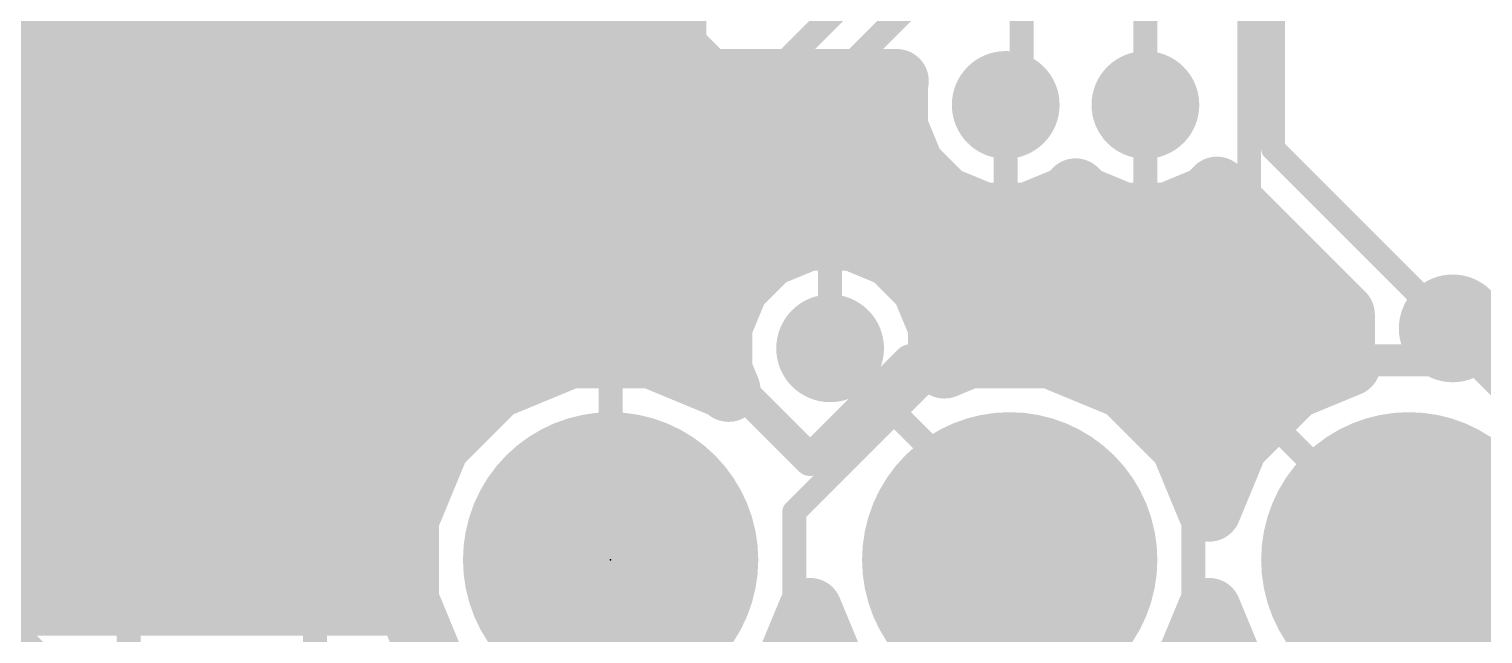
# Model space of a CAD drawing. Extents: x 0.5 to 37.4, y 3.1 to 45.2.
# Drawn here: x 15.35 to 24.6, y 11.59 to 15.44 of the extents above; entities that cross this region are included whole.
import ezdxf

# ---------------------------------------------------------------- set-up
doc = ezdxf.new("R2010")
doc.units = 0
for name, color, linetype in [('1', 22, 'CONTINUOUS'), ('121', 253, 'CONTINUOUS'), ('16', 175, 'CONTINUOUS'), ('17', 82, 'CONTINUOUS'), ('18', 82, 'CONTINUOUS'), ('21', 253, 'CONTINUOUS'), ('23', 7, 'CONTINUOUS'), ('51', 253, 'CONTINUOUS')]:
    doc.layers.add(name, color=color, linetype=linetype)

# ---------------------------------------------------------------- blocks, each defined once
blk = doc.blocks.new('RECT')
blk.add_solid([(-0.5, -0.5), (0.5, -0.5), (-0.5, 0.5), (0.5, 0.5)])
blk = doc.blocks.new('ROUNDP')
at = {"const_width": 0.5}
blk.add_lwpolyline([(0, -0.25, 1), (0, 0.25, 1), (0, -0.25)], format="xyb", dxfattribs=at)
blk = doc.blocks.new('ROUNDV')
at = {"const_width": 0.5}
blk.add_lwpolyline([(0, -0.25, 1), (0, 0.25, 1), (0, -0.25)], format="xyb", dxfattribs=at)

msp = doc.modelspace()

# ---------------------------------------------------------------- linework, layer by layer
at = {"layer": '1'}
for points, const_width in [([(19.4564, 16.9164), (19.4564, 15.3213)], 0.4064), ([(21.6662, 15.0622), (21.6662, 16.2052)], 0.1524), ([(22.4536, 14.9606), (22.4536, 16.2052)], 0.1524), ([(23.2664, 14.6812), (23.2664, 16.2052)], 0.1524), ([(7.1152, 15.4432), (19.4564, 15.4432)], 0.4064), ([(19.4564, 15.3213), (19.6647, 15.113)], 0.4064), ([(19.6647, 15.113), (20.8717, 15.113)], 0.4064), ([(20.8717, 15.113), (20.8661, 15.0995)], 0.4064), ([(20.8661, 15.0995), (20.8661, 14.8217)], 0.4064), ([(14.4477, 15.0368), (20.8661, 15.0368)], 0.4064), ([(21.5646, 14.9606), (21.6662, 15.0622)], 0.1524), ([(20.8661, 14.8217), (20.9724, 14.5649)], 0.4064), ([(14.9611, 14.6304), (20.9453, 14.6304)], 0.4064), ([(20.9724, 14.5649), (21.1689, 14.3684)], 0.4064), ([(24.4094, 13.5382), (23.2664, 14.6812)], 0.1524), ([(21.9603, 14.3684), (22.0091, 14.4173)], 0.4064), ([(22.0091, 14.4173), (22.0579, 14.3684)], 0.4064), ([(22.8493, 14.3684), (22.9089, 14.4281)], 0.4064), ([(22.9089, 14.4281), (23.7109, 13.626)], 0.4064), ([(21.1689, 14.3684), (21.4257, 14.2621)], 0.4064), ([(21.7035, 14.2621), (21.9603, 14.3684)], 0.4064), ([(22.0579, 14.3684), (22.3147, 14.2621)], 0.4064), ([(22.5925, 14.2621), (22.8493, 14.3684)], 0.4064), ([(21.4257, 14.2621), (21.7035, 14.2621)], 0.4064), ([(22.3147, 14.2621), (22.5925, 14.2621)], 0.4064), ([(15.1295, 14.224), (23.1129, 14.224)], 0.4064), ([(20.3081, 14.1097), (20.0513, 14.0034)], 0.4064), ([(20.5859, 14.1097), (20.3081, 14.1097)], 0.4064), ([(20.8427, 14.0034), (20.5859, 14.1097)], 0.4064), ([(20.0513, 14.0034), (19.8548, 13.8069)], 0.4064), ([(21.0392, 13.8069), (20.8427, 14.0034)], 0.4064), ([(15.1384, 13.8176), (19.8656, 13.8176)], 0.4064), ([(19.8548, 13.8069), (19.7485, 13.5501)], 0.4064), ([(21.0284, 13.8176), (23.5193, 13.8176)], 0.4064), ([(21.1455, 13.5501), (21.0392, 13.8069)], 0.4064), ([(23.7109, 13.626), (23.7109, 13.3993)], 0.4064), ([(19.7485, 13.5501), (19.7485, 13.2723)], 0.4064), ([(21.1455, 13.3234), (21.1455, 13.5501)], 0.4064), ([(15.0032, 13.4112), (19.7485, 13.4112)], 0.4064), ([(21.1455, 13.4112), (23.7109, 13.4112)], 0.4064), ([(23.7109, 13.3993), (23.7483, 13.309)], 0.4064), ([(18.7923, 13.3604), (18.3162, 13.1632)], 0.4064), ([(19.3077, 13.3604), (18.7923, 13.3604)], 0.4064), ([(19.7838, 13.1632), (19.3077, 13.3604)], 0.4064), ([(21.174, 13.2948), (21.1455, 13.3234)], 0.4064), ([(21.3323, 13.3604), (21.174, 13.2948)], 0.4064), ([(21.8477, 13.3604), (21.3323, 13.3604)], 0.4064), ([(22.3238, 13.1632), (21.8477, 13.3604)], 0.4064), ([(23.7483, 13.309), (23.3962, 13.1632)], 0.4064), ([(19.7485, 13.2723), (19.8007, 13.1463)], 0.4064), ([(21.59, 12.2682), (20.447, 13.4112)], 0.1524), ([(18.3162, 13.1632), (17.9518, 12.7988)], 0.4064), ([(19.8007, 13.1463), (19.7838, 13.1632)], 0.4064), ([(22.6882, 12.7988), (22.3238, 13.1632)], 0.4064), ([(23.3962, 13.1632), (23.0318, 12.7988)], 0.4064), ([(14.6572, 13.0048), (18.1578, 13.0048)], 0.4064), ([(22.4822, 13.0048), (23.2378, 13.0048)], 0.4064), ([(17.9518, 12.7988), (17.7546, 12.3227)], 0.4064), ([(22.86, 12.384), (22.6882, 12.7988)], 0.4064), ([(23.0318, 12.7988), (22.86, 12.384)], 0.4064), ([(7.0136, 12.5984), (17.8688, 12.5984)], 0.4064), ([(22.7712, 12.5984), (22.9488, 12.5984)], 0.4064), ([(17.7546, 12.3227), (17.7546, 11.8073)], 0.4064), ([(14.8604, 12.192), (17.7546, 12.192)], 0.4064), ([(21.59, 12.065), (21.59, 12.2682)], 0.1524), ([(15.0874, 11.7856), (17.7636, 11.7856)], 0.4064), ([(17.7546, 11.8073), (17.9518, 11.3312)], 0.4064), ([(20.1482, 11.3312), (20.32, 11.746)], 0.4064), ([(20.32, 11.746), (20.4918, 11.3312)], 0.4064), ([(22.6882, 11.3312), (22.86, 11.746)], 0.4064), ([(22.86, 11.746), (23.0318, 11.3312)], 0.4064)]:
    msp.add_lwpolyline(points, dxfattribs=dict(at, const_width=const_width))
for points, const_width in [([(19.4564, 15.3416, 1), (19.4564, 15.5448)], 0.2032), ([(19.5282, 15.3931, 1), (19.3846, 15.2495)], 0.2032), ([(19.3548, 15.3213, 1), (19.558, 15.3213)], 0.2032), ([(19.6647, 15.2146, 1), (19.6647, 15.0114)], 0.2032), ([(19.5929, 15.0412, 1), (19.7365, 15.1848)], 0.2032), ([(20.9677, 15.0995, 1), (20.7645, 15.0995)], 0.2032), ([(20.9655, 15.0741, 1), (20.7778, 15.1519)], 0.2032), ([(20.8717, 15.0114, 1), (20.8717, 15.2146)], 0.2032), ([(20.7722, 15.1384, 1), (20.96, 15.0606)], 0.2032), ([(20.8661, 14.9352, 1), (20.8661, 15.1384)], 0.2032), ([(21.6281, 15.0622, 1), (21.7043, 15.0622)], 0.0762), ([(21.6931, 15.0353, 1), (21.6393, 15.0891)], 0.0762), ([(20.96, 14.8605, 1), (20.7722, 14.7828)], 0.2032), ([(21.5377, 14.9875, 1), (21.5915, 14.9337)], 0.0762), ([(22.4155, 14.9606, 1), (22.4917, 14.9606)], 0.0762), ([(20.7645, 14.8217, 1), (20.9677, 14.8217)], 0.2032), ([(20.9453, 14.5288, 1), (20.9453, 14.732)], 0.2032), ([(21.0443, 14.6368, 1), (20.9006, 14.4931)], 0.2032), ([(23.2283, 14.6812, 1), (23.3045, 14.6812)], 0.0762), ([(23.2933, 14.7081, 1), (23.2395, 14.6543)], 0.0762), ([(20.8786, 14.5261, 1), (21.0663, 14.6038)], 0.2032), ([(22.0809, 14.4891, 1), (21.9373, 14.3454)], 0.2032), ([(22.0809, 14.3454, 1), (21.9373, 14.4891)], 0.2032), ([(22.9807, 14.4999, 1), (22.837, 14.3562)], 0.2032), ([(22.9807, 14.3562, 1), (22.837, 14.4999)], 0.2032), ([(21.2078, 14.4623, 1), (21.1301, 14.2746)], 0.2032), ([(21.0971, 14.2966, 1), (21.2408, 14.4403)], 0.2032), ([(21.8884, 14.4403, 1), (22.0321, 14.2966)], 0.2032), ([(21.9991, 14.2746, 1), (21.9214, 14.4623)], 0.2032), ([(22.0968, 14.4623, 1), (22.0191, 14.2746)], 0.2032), ([(21.9861, 14.2966, 1), (22.1298, 14.4403)], 0.2032), ([(22.7774, 14.4403, 1), (22.9211, 14.2966)], 0.2032), ([(22.8881, 14.2746, 1), (22.8104, 14.4623)], 0.2032), ([(21.4257, 14.3637, 1), (21.4257, 14.1605)], 0.2032), ([(21.3868, 14.1682, 1), (21.4645, 14.356)], 0.2032), ([(21.6647, 14.356, 1), (21.7424, 14.1682)], 0.2032), ([(21.7035, 14.1605, 1), (21.7035, 14.3637)], 0.2032), ([(22.3147, 14.3637, 1), (22.3147, 14.1605)], 0.2032), ([(22.2758, 14.1682, 1), (22.3535, 14.356)], 0.2032), ([(22.5537, 14.356, 1), (22.6314, 14.1682)], 0.2032), ([(22.5925, 14.1605, 1), (22.5925, 14.3637)], 0.2032), ([(23.1129, 14.1224, 1), (23.1129, 14.3256)], 0.2032), ([(20.3081, 14.2113, 1), (20.3081, 14.0081)], 0.2032), ([(20.3469, 14.0158, 1), (20.2692, 14.2036)], 0.2032), ([(20.6248, 14.2036, 1), (20.5471, 14.0158)], 0.2032), ([(20.5859, 14.0081, 1), (20.5859, 14.2113)], 0.2032), ([(20.0125, 14.0972, 1), (20.0902, 13.9095)], 0.2032), ([(20.1232, 13.9315, 1), (19.9795, 14.0752)], 0.2032), ([(20.9145, 14.0752, 1), (20.7708, 13.9315)], 0.2032), ([(20.8038, 13.9095, 1), (20.8815, 14.0972)], 0.2032), ([(19.783, 13.8787, 1), (19.9267, 13.735)], 0.2032), ([(19.9487, 13.768, 1), (19.761, 13.8457)], 0.2032), ([(19.8656, 13.716, 1), (19.8656, 13.9192)], 0.2032), ([(21.0284, 13.9192, 1), (21.0284, 13.716)], 0.2032), ([(21.133, 13.8457, 1), (20.9453, 13.768)], 0.2032), ([(20.9673, 13.735, 1), (21.111, 13.8787)], 0.2032), ([(23.5193, 13.716, 1), (23.5193, 13.9192)], 0.2032), ([(23.8125, 13.626, 1), (23.6093, 13.626)], 0.2032), ([(23.6391, 13.5542, 1), (23.7827, 13.6979)], 0.2032), ([(19.8501, 13.5501, 1), (19.6469, 13.5501)], 0.2032), ([(21.2471, 13.5501, 1), (21.0439, 13.5501)], 0.2032), ([(19.6546, 13.589, 1), (19.8424, 13.5113)], 0.2032), ([(19.7485, 13.3096, 1), (19.7485, 13.5128)], 0.2032), ([(21.1455, 13.5128, 1), (21.1455, 13.3096)], 0.2032), ([(21.0516, 13.5113, 1), (21.2394, 13.589)], 0.2032), ([(23.8048, 13.4381, 1), (23.617, 13.3604)], 0.2032), ([(23.7109, 13.3096, 1), (23.7109, 13.5128)], 0.2032), ([(24.3825, 13.5113, 1), (24.4363, 13.5651)], 0.0762), ([(18.7923, 13.462, 1), (18.7923, 13.2588)], 0.2032), ([(18.8312, 13.2665, 1), (18.7534, 13.4543)], 0.2032), ([(19.3466, 13.4543, 1), (19.2688, 13.2665)], 0.2032), ([(19.3077, 13.2588, 1), (19.3077, 13.462)], 0.2032), ([(21.2173, 13.3952, 1), (21.0737, 13.2515)], 0.2032), ([(21.3323, 13.462, 1), (21.3323, 13.2588)], 0.2032), ([(21.3712, 13.2665, 1), (21.2934, 13.4543)], 0.2032), ([(21.8866, 13.4543, 1), (21.8088, 13.2665)], 0.2032), ([(21.8477, 13.2588, 1), (21.8477, 13.462)], 0.2032), ([(23.7872, 13.2151, 1), (23.7094, 13.4029)], 0.2032), ([(19.8424, 13.3111, 1), (19.6546, 13.2334)], 0.2032), ([(20.4739, 13.4381, 1), (20.4201, 13.3843)], 0.0762), ([(21.0439, 13.3234, 1), (21.2471, 13.3234)], 0.2032), ([(21.1351, 13.3887, 1), (21.2129, 13.201)], 0.2032), ([(21.1022, 13.223, 1), (21.2459, 13.3667)], 0.2032), ([(23.6093, 13.3993, 1), (23.8125, 13.3993)], 0.2032), ([(23.6544, 13.2701, 1), (23.8421, 13.3479)], 0.2032), ([(18.2773, 13.2571, 1), (18.3551, 13.0693)], 0.2032), ([(18.3881, 13.0913, 1), (18.2444, 13.235)], 0.2032), ([(19.6469, 13.2723, 1), (19.8501, 13.2723)], 0.2032), ([(19.8556, 13.235, 1), (19.7119, 13.0913)], 0.2032), ([(19.7449, 13.0693, 1), (19.8227, 13.2571)], 0.2032), ([(22.3956, 13.235, 1), (22.2519, 13.0913)], 0.2032), ([(22.2849, 13.0693, 1), (22.3627, 13.2571)], 0.2032), ([(23.3573, 13.2571, 1), (23.4351, 13.0693)], 0.2032), ([(23.4681, 13.0913, 1), (23.3244, 13.235)], 0.2032), ([(19.7068, 13.1074, 1), (19.8945, 13.1852)], 0.2032), ([(19.7288, 13.0744, 1), (19.8725, 13.2181)], 0.2032), ([(18.1578, 12.9032, 1), (18.1578, 13.1064)], 0.2032), ([(22.4822, 13.1064, 1), (22.4822, 12.9032)], 0.2032), ([(23.2378, 12.9032, 1), (23.2378, 13.1064)], 0.2032), ([(17.88, 12.8706, 1), (18.0237, 12.7269)], 0.2032), ([(18.0457, 12.7599, 1), (17.8579, 12.8377)], 0.2032), ([(22.7821, 12.8377, 1), (22.5943, 12.7599)], 0.2032), ([(22.6163, 12.7269, 1), (22.76, 12.8706)], 0.2032), ([(22.96, 12.8706, 1), (23.1037, 12.7269)], 0.2032), ([(23.1257, 12.7599, 1), (22.9379, 12.8377)], 0.2032), ([(17.8688, 12.4968, 1), (17.8688, 12.7)], 0.2032), ([(22.7712, 12.7, 1), (22.7712, 12.4968)], 0.2032), ([(22.9488, 12.4968, 1), (22.9488, 12.7)], 0.2032), ([(17.8562, 12.3227, 1), (17.653, 12.3227)], 0.2032), ([(22.7661, 12.4229, 1), (22.9539, 12.3451)], 0.2032), ([(22.7661, 12.3451, 1), (22.9539, 12.4229)], 0.2032), ([(17.6607, 12.3616, 1), (17.8485, 12.2838)], 0.2032), ([(17.7546, 12.0904, 1), (17.7546, 12.2936)], 0.2032), ([(21.6281, 12.2682, 1), (21.5519, 12.2682)], 0.0762), ([(21.5631, 12.2413, 1), (21.6169, 12.2951)], 0.0762), ([(21.5519, 12.065, 1), (21.6281, 12.065)], 0.0762), ([(17.8485, 11.8462, 1), (17.6607, 11.7684)], 0.2032), ([(17.7636, 11.684, 1), (17.7636, 11.8872)], 0.2032), ([(20.4139, 11.7849, 1), (20.2261, 11.7071)], 0.2032), ([(20.4139, 11.7071, 1), (20.2261, 11.7849)], 0.2032), ([(22.9539, 11.7849, 1), (22.7661, 11.7071)], 0.2032), ([(22.9539, 11.7071, 1), (22.7661, 11.7849)], 0.2032), ([(17.653, 11.8073, 1), (17.8562, 11.8073)], 0.2032)]:
    msp.add_lwpolyline(points, format="xyb", dxfattribs=dict(at, const_width=const_width))
at = {"layer": '121', "const_width": 0.1524}
for points in [[(15.9195, 13.7605), (15.9195, 15.54)], [(16.8092, 15.54), (17.1058, 15.2434)], [(17.6969, 15.54), (17.6969, 14.6502)], [(17.1058, 15.2434), (17.1058, 14.6502)], [(17.6969, 14.6502), (18.2901, 14.9468)], [(18.2901, 14.9468), (18.5867, 14.9468)], [(18.5867, 14.9468), (18.8833, 14.6502)], [(17.1058, 14.6502), (16.8092, 14.3536)], [(18.8833, 14.6502), (18.8833, 14.057)], [(16.8092, 14.3536), (15.9195, 14.3536)], [(16.5126, 14.3536), (17.1058, 13.7605)], [(17.9935, 13.7605), (17.6969, 14.057)], [(18.8833, 14.057), (18.5867, 13.7605)], [(18.5867, 13.7605), (17.9935, 13.7605)], [(15.983, 12.5655), (16.5761, 13.1587)], [(16.5761, 13.1587), (17.1693, 12.5655)], [(15.983, 11.3792), (15.983, 12.5655)], [(17.1693, 12.5655), (17.1693, 11.3792)], [(15.983, 12.269), (17.1693, 12.269)]]:
    msp.add_lwpolyline(points, dxfattribs=at)
at = {"layer": '121', "const_width": 0.0762}
for points in [[(17.1439, 15.2434, 1), (17.0677, 15.2434)], [(17.0789, 15.2164, 1), (17.1327, 15.2703)], [(18.2901, 14.9849, 1), (18.2901, 14.9087)], [(18.3071, 14.9127, 1), (18.2731, 14.9809)], [(18.6136, 14.9737, 1), (18.5598, 14.9199)], [(18.5867, 14.9087, 1), (18.5867, 14.9849)], [(17.1327, 14.6233, 1), (17.0789, 14.6772)], [(17.6799, 14.6843, 1), (17.714, 14.6161)], [(18.9214, 14.6502, 1), (18.8452, 14.6502)], [(18.8563, 14.6233, 1), (18.9102, 14.6772)], [(17.0677, 14.6502, 1), (17.1439, 14.6502)], [(17.6588, 14.6502, 1), (17.735, 14.6502)], [(15.9195, 14.3917, 1), (15.9195, 14.3155)], [(16.5396, 14.3806, 1), (16.4857, 14.3267)], [(16.7823, 14.3806, 1), (16.8362, 14.3267)], [(16.8092, 14.3155, 1), (16.8092, 14.3917)], [(17.7239, 14.084, 1), (17.67, 14.0301)], [(18.8452, 14.057, 1), (18.9214, 14.057)], [(18.9102, 14.0301, 1), (18.8563, 14.084)], [(15.8814, 13.7605, 1), (15.9576, 13.7605)], [(17.0789, 13.7335, 1), (17.1327, 13.7874)], [(17.9935, 13.7986, 1), (17.9935, 13.7224)], [(17.9666, 13.7335, 1), (18.0205, 13.7874)], [(18.5598, 13.7874, 1), (18.6136, 13.7335)], [(18.5867, 13.7224, 1), (18.5867, 13.7986)], [(16.6031, 13.1857, 1), (16.5492, 13.1318)], [(16.6031, 13.1318, 1), (16.5492, 13.1857)], [(15.956, 12.5925, 1), (16.0099, 12.5386)], [(16.021, 12.5655, 1), (15.9449, 12.5655)], [(17.2074, 12.5655, 1), (17.1312, 12.5655)], [(17.1424, 12.5386, 1), (17.1962, 12.5925)], [(15.983, 12.3071, 1), (15.983, 12.2309)], [(17.1693, 12.2309, 1), (17.1693, 12.3071)]]:
    msp.add_lwpolyline(points, format="xyb", dxfattribs=at)
at = {"layer": '16'}
for points, const_width in [([(15.6972, 12.9286), (22.3266, 19.558)], 0.1524), ([(16.3068, 13.97), (21.7424, 19.4056)], 0.1524), ([(20.447, 15.0876), (24.384, 19.0246)], 0.1524), ([(19.6743, 17.9482), (16.1279, 14.4018)], 0.4064), ([(23.114, 13.081), (23.114, 17.3228)], 0.1524), ([(19.05, 14.1224), (21.9964, 17.0688)], 0.1524), ([(7.1639, 15.4432), (17.1693, 15.4432)], 0.4064), ([(14.4477, 15.0368), (16.7629, 15.0368)], 0.4064), ([(20.447, 13.4112), (20.447, 15.0876)], 0.1524), ([(21.5646, 13.716), (21.5646, 14.9606)], 0.1524), ([(22.4536, 12.8778), (22.4536, 14.9606)], 0.1524), ([(14.9611, 14.6304), (16.3565, 14.6304)], 0.4064), ([(16.1279, 14.4018), (15.0558, 14.4018)], 0.4064), ([(19.05, 12.065), (19.05, 14.1224)], 0.1524), ([(13.97, 13.97), (16.3068, 13.97)], 0.1524), ([(20.2184, 12.3698), (21.5646, 13.716)], 0.1524), ([(24.4094, 13.462), (24.4094, 13.5382)], 0.1524), ([(25.2984, 12.573), (24.4094, 13.462)], 0.1524), ([(24.13, 12.065), (23.114, 13.081)], 0.1524), ([(9.0678, 12.9286), (15.6972, 12.9286)], 0.1524), ([(22.7584, 12.573), (22.4536, 12.8778)], 0.1524), ([(22.7584, 10.0584), (22.7584, 12.573)], 0.1524), ([(17.8816, 8.9916), (14.4018, 12.4714)], 0.1524), ([(20.2184, 10.0584), (20.2184, 12.3698)], 0.1524)]:
    msp.add_lwpolyline(points, dxfattribs=dict(at, const_width=const_width))
for points, const_width in [([(17.1693, 15.3416, 1), (17.1693, 15.5448)], 0.2032), ([(16.7629, 14.9352, 1), (16.7629, 15.1384)], 0.2032), ([(20.4851, 15.0876, 1), (20.4089, 15.0876)], 0.0762), ([(20.4201, 15.1145, 1), (20.4739, 15.0607)], 0.0762), ([(21.6027, 14.9606, 1), (21.5265, 14.9606)], 0.0762), ([(22.4917, 14.9606, 1), (22.4155, 14.9606)], 0.0762), ([(16.3565, 14.5288, 1), (16.3565, 14.732)], 0.2032), ([(16.0561, 14.4736, 1), (16.1998, 14.33)], 0.2032), ([(16.1279, 14.3002, 1), (16.1279, 14.5034)], 0.2032), ([(19.0881, 14.1224, 1), (19.0119, 14.1224)], 0.0762), ([(19.0231, 14.1493, 1), (19.0769, 14.0955)], 0.0762), ([(16.2799, 13.9969, 1), (16.3337, 13.9431)], 0.0762), ([(16.3068, 13.9319, 1), (16.3068, 14.0081)], 0.0762), ([(21.5915, 13.6891, 1), (21.5377, 13.7429)], 0.0762), ([(21.5265, 13.716, 1), (21.6027, 13.716)], 0.0762), ([(24.4475, 13.5382, 1), (24.3713, 13.5382)], 0.0762), ([(24.4363, 13.4889, 1), (24.3825, 13.4351)], 0.0762), ([(20.4089, 13.4112, 1), (20.4851, 13.4112)], 0.0762), ([(24.3713, 13.462, 1), (24.4475, 13.462)], 0.0762), ([(23.1409, 13.1079, 1), (23.0871, 13.0541)], 0.0762), ([(23.0759, 13.081, 1), (23.1521, 13.081)], 0.0762), ([(15.6703, 12.9555, 1), (15.7241, 12.9017)], 0.0762), ([(15.6972, 12.8905, 1), (15.6972, 12.9667)], 0.0762), ([(22.4155, 12.8778, 1), (22.4917, 12.8778)], 0.0762), ([(22.4805, 12.9047, 1), (22.4267, 12.8509)], 0.0762), ([(22.7965, 12.573, 1), (22.7203, 12.573)], 0.0762), ([(22.7315, 12.5461, 1), (22.7853, 12.5999)], 0.0762), ([(20.2565, 12.3698, 1), (20.1803, 12.3698)], 0.0762), ([(20.1915, 12.3967, 1), (20.2453, 12.3429)], 0.0762), ([(24.1031, 12.0381, 1), (24.1569, 12.0919)], 0.0762), ([(19.0119, 12.065, 1), (19.0881, 12.065)], 0.0762)]:
    msp.add_lwpolyline(points, format="xyb", dxfattribs=dict(at, const_width=const_width))
at = {"layer": '21'}
for points, const_width in [([(20.8534, 15.1638), (20.8534, 14.1224)], 0.1524), ([(20.828, 13.9954), (20.828, 15.0114)], 0.1524), ([(18.415, 13.335), (17.78, 12.7)], 0.2032), ([(18.415, 13.335), (19.685, 13.335)], 0.2032), ([(19.685, 13.335), (20.32, 12.7)], 0.2032), ([(20.32, 12.7), (20.955, 13.335)], 0.2032), ([(20.955, 13.335), (22.225, 13.335)], 0.2032), ([(22.225, 13.335), (22.86, 12.7)], 0.2032), ([(22.86, 12.7), (23.495, 13.335)], 0.2032), ([(23.495, 13.335), (24.765, 13.335)], 0.2032), ([(17.78, 12.7), (17.78, 11.43)], 0.2032)]:
    msp.add_lwpolyline(points, dxfattribs=dict(at, const_width=const_width))
for points, const_width in [([(20.8915, 15.1638, 1), (20.8153, 15.1638)], 0.0762), ([(20.8661, 15.0114, 1), (20.7899, 15.0114)], 0.0762), ([(20.8153, 14.1224, 1), (20.8915, 14.1224)], 0.0762), ([(20.7899, 13.9954, 1), (20.8661, 13.9954)], 0.0762), ([(18.415, 13.3858, 1), (18.415, 13.2842)], 0.1016), ([(18.4509, 13.2991, 1), (18.3791, 13.3709)], 0.1016), ([(19.7209, 13.3709, 1), (19.6491, 13.2991)], 0.1016), ([(19.685, 13.2842, 1), (19.685, 13.3858)], 0.1016), ([(20.955, 13.3858, 1), (20.955, 13.2842)], 0.1016), ([(20.9909, 13.2991, 1), (20.9191, 13.3709)], 0.1016), ([(22.2609, 13.3709, 1), (22.1891, 13.2991)], 0.1016), ([(22.225, 13.2842, 1), (22.225, 13.3858)], 0.1016), ([(23.495, 13.3858, 1), (23.495, 13.2842)], 0.1016), ([(23.5309, 13.2991, 1), (23.4591, 13.3709)], 0.1016), ([(17.8308, 12.7, 1), (17.7292, 12.7)], 0.1016), ([(17.7441, 12.7359, 1), (17.8159, 12.6641)], 0.1016), ([(20.2841, 12.7359, 1), (20.3559, 12.6641)], 0.1016), ([(20.2841, 12.6641, 1), (20.3559, 12.7359)], 0.1016), ([(22.8241, 12.7359, 1), (22.8959, 12.6641)], 0.1016), ([(22.8241, 12.6641, 1), (22.8959, 12.7359)], 0.1016)]:
    msp.add_lwpolyline(points, format="xyb", dxfattribs=dict(at, const_width=const_width))
at = {"layer": '23'}
msp.add_point((19.05, 12.065), dxfattribs=at)

# ---------------------------------------------------------------- block references
at = {"layer": '17', "xscale": 1.8796, "yscale": 1.8796, "rotation": 90}
for p in [(19.05, 12.065), (19.05, 12.065), (21.59, 12.065), (21.59, 12.065), (24.13, 12.065), (24.13, 12.065)]:
    msp.add_blockref('ROUNDP', p, dxfattribs=at)
at = {"layer": '18', "xscale": 0.6858, "yscale": 0.6858}
for p in [(21.5646, 14.9606), (21.5646, 14.9606), (22.4536, 14.9606), (22.4536, 14.9606), (24.4094, 13.5382), (24.4094, 13.5382), (20.447, 13.4112), (20.447, 13.4112)]:
    msp.add_blockref('ROUNDV', p, dxfattribs=at)
at = {"layer": '51', "xscale": 0.508, "yscale": 0.508}
for p in [(19.05, 12.065), (21.59, 12.065), (24.13, 12.065)]:
    msp.add_blockref('RECT', p, dxfattribs=at)

doc.saveas('drawing.dxf')
